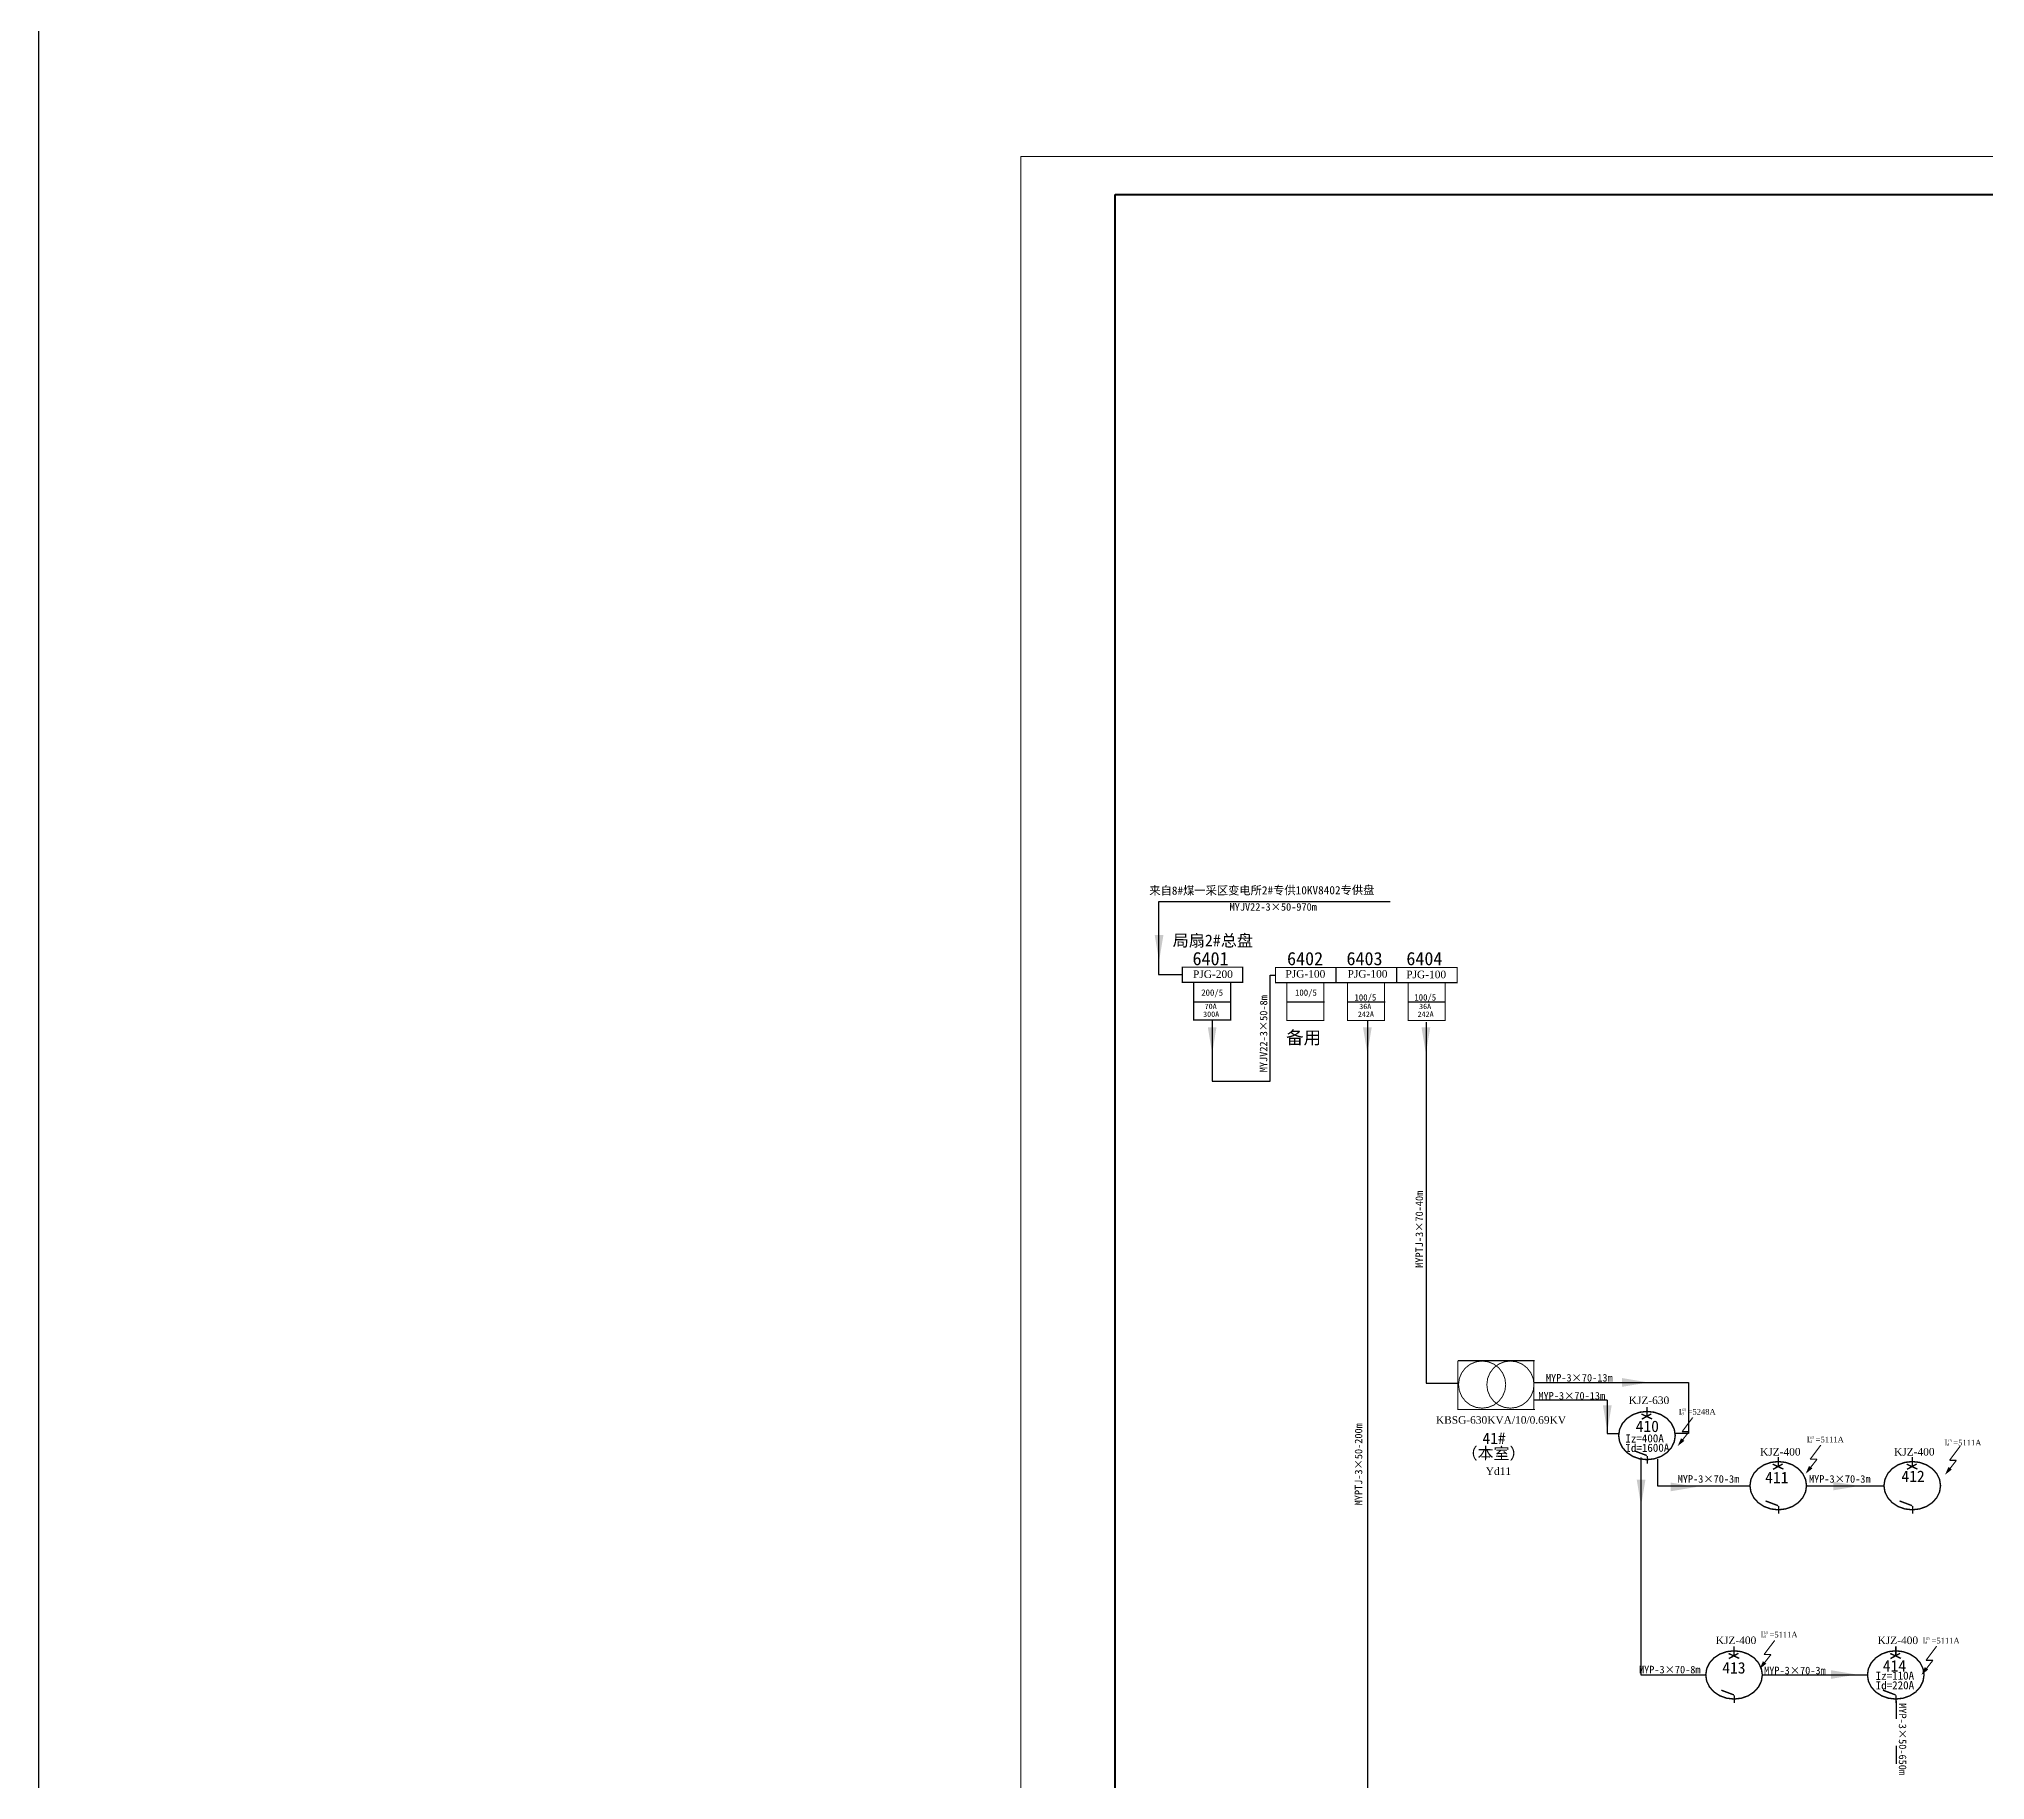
# Model space of a CAD drawing. Header units: millimetres. Extents: x 7398 to 12295, y -1725 to 5722.
# Drawn here: x 8526 to 9822, y -771 to 389 of the extents above; entities that cross this region are included whole.
import ezdxf

# ---------------------------------------------------------------- set-up
doc = ezdxf.new("R2010")
doc.units = ezdxf.units.MM
doc.linetypes.add('ACAD_ISO03W100', pattern=[30, 12, -18])
doc.layers.add('机电设备', color=7, linetype='Continuous', lineweight=0)
doc.styles.add('Times New Roman', font='times.ttf')
doc.styles.add('宋体', font='')
doc.styles.get('宋体').set_extended_font_data('宋体')

# ---------------------------------------------------------------- blocks, each defined once
blk = doc.blocks.new('lr_block_307')
at = {"layer": '机电设备', "color": 7, "const_width": 0.0003}
for points in [[(0.60771, 0.11181), (0.62371, 0.11181), (0.62371, 0.10781), (0.60771, 0.10781), (0.60771, 0.11181)], [(0.61071, 0.10781), (0.61071, 0.09781), (0.62054, 0.09781), (0.62054, 0.10781)]]:
    blk.add_lwpolyline(points, dxfattribs=at)
blk = doc.blocks.new('lr_block_305')
at = {"layer": '机电设备', "color": 7, "const_width": 0.0003}
for points in [[(0.59163, 0.11181), (0.60763, 0.11181), (0.60763, 0.10781), (0.59163, 0.10781), (0.59163, 0.11181)], [(0.59464, 0.10781), (0.59464, 0.09781), (0.60446, 0.09781), (0.60446, 0.10781)]]:
    blk.add_lwpolyline(points, dxfattribs=at)
blk = doc.blocks.new('lr_block_303')
at = {"layer": '机电设备', "color": 7, "const_width": 0.0003}
for points in [[(0.57556, 0.11181), (0.59156, 0.11181), (0.59156, 0.10781), (0.57556, 0.10781), (0.57556, 0.11181)], [(0.57856, 0.10781), (0.57856, 0.09781), (0.58839, 0.09781), (0.58839, 0.10781)]]:
    blk.add_lwpolyline(points, dxfattribs=at)
blk = doc.blocks.new('lr_block_301')
at = {"layer": '机电设备', "color": 7, "const_width": 0.0003}
for points in [[(0.55085, 0.11191), (0.56685, 0.11191), (0.56685, 0.10791), (0.55085, 0.10791), (0.55085, 0.11191)], [(0.55386, 0.10791), (0.55386, 0.09791), (0.56368, 0.09791), (0.56368, 0.10791)]]:
    blk.add_lwpolyline(points, dxfattribs=at)
blk = doc.blocks.new('lr_block_427')
at = {"layer": '机电设备', "color": 7, "const_width": 0.000375}
for points in [[(0.65518, 0.00948), (0.65492, 0.01113), (0.65417, 0.01267), (0.65298, 0.014), (0.65143, 0.01501), (0.64962, 0.01565), (0.64768, 0.01587), (0.64574, 0.01565), (0.64393, 0.01501), (0.64238, 0.014), (0.64118, 0.01267), (0.64043, 0.01113), (0.64018, 0.00948), (0.64043, 0.00783), (0.64118, 0.00628), (0.64238, 0.00496), (0.64393, 0.00395), (0.64574, 0.00331), (0.64768, 0.00309), (0.64962, 0.00331), (0.65143, 0.00395), (0.65298, 0.00496), (0.65417, 0.00628), (0.65492, 0.00783), (0.65518, 0.00948)], [(0.64771, 0.01705), (0.64771, 0.01478)], [(0.64623, 0.01516), (0.64907, 0.01386)], [(0.64884, 0.01521), (0.64629, 0.01381)], [(0.6443, 0.00544), (0.64765, 0.00418)], [(0.64776, 0.00408), (0.64776, 0.00205)]]:
    blk.add_lwpolyline(points, dxfattribs=at)
blk = doc.blocks.new('lr_block_425')
at = {"layer": '机电设备', "color": 7, "const_width": 0.000375}
for points in [[(0.61232, 0.00948), (0.61206, 0.01113), (0.61131, 0.01267), (0.61012, 0.014), (0.60857, 0.01501), (0.60676, 0.01565), (0.60482, 0.01587), (0.60288, 0.01565), (0.60107, 0.01501), (0.59951, 0.014), (0.59832, 0.01267), (0.59757, 0.01113), (0.59732, 0.00948), (0.59757, 0.00783), (0.59832, 0.00628), (0.59951, 0.00496), (0.60107, 0.00395), (0.60288, 0.00331), (0.60482, 0.00309), (0.60676, 0.00331), (0.60857, 0.00395), (0.61012, 0.00496), (0.61131, 0.00628), (0.61206, 0.00783), (0.61232, 0.00948)], [(0.60484, 0.01705), (0.60484, 0.01478)], [(0.60337, 0.01516), (0.60621, 0.01386)], [(0.60598, 0.01521), (0.60342, 0.01381)], [(0.60144, 0.00544), (0.60479, 0.00418)], [(0.6049, 0.00408), (0.6049, 0.00205)]]:
    blk.add_lwpolyline(points, dxfattribs=at)
blk = doc.blocks.new('lr_block_423')
at = {"layer": '机电设备', "color": 7, "const_width": 0.000375}
for points in [[(0.66517, 0.04668), (0.66517, 0.04441)], [(0.67264, 0.03911), (0.67239, 0.04076), (0.67164, 0.04231), (0.67044, 0.04363), (0.66889, 0.04464), (0.66708, 0.04528), (0.66514, 0.0455), (0.6632, 0.04528), (0.66139, 0.04464), (0.65984, 0.04363), (0.65865, 0.04231), (0.6579, 0.04076), (0.65764, 0.03911), (0.6579, 0.03746), (0.65865, 0.03592), (0.65984, 0.0346), (0.66139, 0.03358), (0.6632, 0.03294), (0.66514, 0.03272), (0.66708, 0.03294), (0.66889, 0.03358), (0.67044, 0.0346), (0.67164, 0.03592), (0.67239, 0.03746), (0.67264, 0.03911)], [(0.66369, 0.0448), (0.66653, 0.04349)], [(0.66631, 0.04485), (0.66375, 0.04344)], [(0.66176, 0.03507), (0.66511, 0.03381)], [(0.66523, 0.03372), (0.66523, 0.03168)]]:
    blk.add_lwpolyline(points, dxfattribs=at)
blk = doc.blocks.new('lr_block_421')
at = {"layer": '机电设备', "color": 7, "const_width": 0.000375}
for points in [[(0.62178, 0.04668), (0.62178, 0.04441)], [(0.62925, 0.03911), (0.62899, 0.04076), (0.62824, 0.04231), (0.62705, 0.04363), (0.6255, 0.04464), (0.62369, 0.04528), (0.62175, 0.0455), (0.61981, 0.04528), (0.618, 0.04464), (0.61645, 0.04363), (0.61525, 0.04231), (0.6145, 0.04076), (0.61425, 0.03911), (0.6145, 0.03746), (0.61525, 0.03592), (0.61645, 0.0346), (0.618, 0.03358), (0.61981, 0.03294), (0.62175, 0.03272), (0.62369, 0.03294), (0.6255, 0.03358), (0.62705, 0.0346), (0.62824, 0.03592), (0.62899, 0.03746), (0.62925, 0.03911)], [(0.6203, 0.0448), (0.62314, 0.04349)], [(0.62291, 0.04485), (0.62036, 0.04344)], [(0.61837, 0.03507), (0.62172, 0.03381)], [(0.62183, 0.03372), (0.62183, 0.03168)]]:
    blk.add_lwpolyline(points, dxfattribs=at)
blk = doc.blocks.new('lr_block_405')
at = {"layer": '机电设备', "color": 7, "const_width": 0.00025}
for points in [[(0.59083, 0.05987), (0.59061, 0.06149), (0.58999, 0.06299), (0.589, 0.06429), (0.5877, 0.06528), (0.58619, 0.06591), (0.58458, 0.06612), (0.58296, 0.06591), (0.58145, 0.06528), (0.58016, 0.06429), (0.57916, 0.06299), (0.57854, 0.06149), (0.57833, 0.05987), (0.57854, 0.05825), (0.57916, 0.05674), (0.58016, 0.05545), (0.58145, 0.05446), (0.58296, 0.05383), (0.58458, 0.05362), (0.58619, 0.05383), (0.5877, 0.05446), (0.589, 0.05545), (0.58999, 0.05674), (0.59061, 0.05825), (0.59083, 0.05987)], [(0.59083, 0.05237), (0.59061, 0.05399), (0.58999, 0.05549), (0.589, 0.05679), (0.5877, 0.05778), (0.58619, 0.05841), (0.58458, 0.05862), (0.58296, 0.05841), (0.58145, 0.05778), (0.58016, 0.05679), (0.57916, 0.05549), (0.57854, 0.05399), (0.57833, 0.05237), (0.57854, 0.05075), (0.57916, 0.04924), (0.58016, 0.04795), (0.58145, 0.04696), (0.58296, 0.04633), (0.58458, 0.04612), (0.58619, 0.04633), (0.5877, 0.04696), (0.589, 0.04795), (0.58999, 0.04924), (0.59061, 0.05075), (0.59083, 0.05237)]]:
    blk.add_lwpolyline(points, dxfattribs=at)
blk = doc.blocks.new('lr_block_633')
at = {"layer": '机电设备', "true_color": 0xff0000}
blk.add_hatch(color=1, dxfattribs=at).paths.add_polyline_path([(0.74068, 0.04769), (0.74157, 0.04701), (0.7398, 0.04562)], flags=17)
at = {"layer": '机电设备', "color": 1, "true_color": 0xff0000, "const_width": 0.0003}
for points in [[(0.7438, 0.0532), (0.74098, 0.04945)], [(0.7428, 0.04945), (0.74008, 0.04597)], [(0.74098, 0.04945), (0.7428, 0.04945)]]:
    blk.add_lwpolyline(points, dxfattribs=at)

msp = doc.modelspace()

# ---------------------------------------------------------------- hatches: boundary and pattern name
for points in [[(9272, -225.1), (9269.1, -207.8), (9274.9, -207.8)], [(9307.4, -286.7), (9304.5, -269.3), (9310.2, -269.3)], [(9410.8, -286.7), (9407.9, -269.3), (9413.7, -269.3)], [(9449.8, -286.7), (9446.9, -269.3), (9452.7, -269.3)], [(9598, -505.8), (9580.6, -508.7), (9580.6, -502.9)], [(9570.7, -538.4), (9567.8, -521.1), (9573.6, -521.1)], [(9593.2, -588), (9590.3, -570.6), (9596.1, -570.6)], [(9630.3, -575.4), (9612.9, -578.3), (9612.9, -572.5)], [(9738.6, -574.8), (9721.3, -577.7), (9721.3, -571.9)], [(9737, -700.4), (9719.7, -703.3), (9719.7, -697.5)]]:
    msp.add_hatch(color=256).paths.add_polyline_path(points, flags=17)

# ---------------------------------------------------------------- linework, layer by layer
at = {"linetype": 'Continuous', "lineweight": 20}
for p, q in [((9179.9, 310.9), (11594.1, 310.9)), ((9179.9, -1507.2), (9179.9, 310.9))]:
    msp.add_line(p, q, dxfattribs=at)
at = {"linetype": 'Continuous', "lineweight": 70}
for p, q in [((9242.8, 285.7), (11569, 285.7)), ((9242.8, -1482), (9242.8, 285.7))]:
    msp.add_line(p, q, dxfattribs=at)
at = {"linetype": 'Continuous'}
for p, q in [((9426.1, -185.5), (9271.6, -185.5)), ((9271.6, -185.5), (9271.6, -234.1)), ((9271.6, -234.1), (9287.4, -234.1)), ((9410.8, -265), (9410.8, -839.2)), ((9450, -265.8), (9450, -506.3))]:
    msp.add_line(p, q, dxfattribs=at)
for p, q in [((9294.9, -252.2), (9319.7, -252.2)), ((9357.4, -252.2), (9382.2, -252.2)), ((9397.9, -252.2), (9422.7, -252.2)), ((9437.8, -252.2), (9462.6, -252.2)), ((9450, -506.3), (9470.7, -506.3)), ((9521.5, -505.8), (9624.9, -505.8)), ((9521.5, -517.4), (9570.7, -517.4)), ((9570.7, -517.5), (9570.7, -539.8)), ((9624.9, -505.8), (9624.9, -539.8)), ((9570.7, -539.8), (9578.8, -539.8)), ((9624.9, -539.8), (9615.8, -539.8))]:
    msp.add_line(p, q)
at = {"color": 7, "linetype": 'ACAD_ISO03W100'}
msp.add_line((9763.1, -718), (9763.1, -770.4), dxfattribs=at)
at = {"color": 1, "lineweight": -3}
msp.add_lwpolyline([(8525.5, 5050.8), (12295.1, 5050.8), (12295.1, -1724.5), (8525.5, -1724.5)], close=True, dxfattribs=at)
at = {"linetype": 'Continuous', "flags": 128}
for points in [[(9307.4, -264.4), (9307.4, -267.9), (9307.4, -305), (9346.1, -305), (9346.1, -234.5), (9349.6, -234.5)], [(9593.1, -555.8), (9593.1, -611.7), (9593.1, -700.7), (9632.5, -700.7), (9636.3, -700.7)], [(9604.2, -557), (9604.2, -560.1), (9604.2, -574.6), (9666.1, -574.6), (9666.1, -574.6)], [(9703.5, -574.6), (9707.3, -574.6), (9755.1, -574.6), (9755.5, -574.6)], [(9674, -700.7), (9677.7, -700.7), (9740.2, -700.7), (9744, -700.7)]]:
    msp.add_lwpolyline(points, dxfattribs=at)
at = {"layer": '机电设备', "color": 7, "const_width": 0.754}
for points in [[(9471.1, -524.2), (9471.1, -491.3)], [(9471.1, -491.3), (9522.2, -491.3)], [(9521.8, -523.9), (9521.8, -491.3)], [(9471.1, -523.8), (9522.5, -523.8)]]:
    msp.add_lwpolyline(points, dxfattribs=at)

# ---------------------------------------------------------------- block references
at = {"layer": '机电设备', "color": 7, "xscale": 2514.077429430967, "yscale": 2514.077429430414, "zscale": 2514.077429430664}
for name, p in [('lr_block_301', (7902.6, -510.5)), ('lr_block_303', (7902.6, -510.5)), ('lr_block_305', (7902.6, -510.5)), ('lr_block_307', (7902.6, -510.5)), ('lr_block_421', (8034, -639.5)), ('lr_block_421', (8121.5, -672.9)), ('lr_block_423', (8101.7, -672.9)), ('lr_block_425', (8134.6, -724.5)), ('lr_block_427', (8134.6, -724.5))]:
    msp.add_blockref(name, p, dxfattribs=at)
at = {"layer": '机电设备', "color": 7, "xscale": 2514.077429430414, "yscale": 2514.077429430414, "zscale": 2514.077429430664, "rotation": 90}
msp.add_blockref('lr_block_405', (9637.8, -1976.9), dxfattribs=at)
at = {"layer": '机电设备', "color": 1, "true_color": 0xff0000, "xscale": 2514.077429430967, "yscale": 2514.077429430414, "zscale": 2514.077429430664}
for p in [(7757.7, -662.9), (7843, -681.3), (7935.9, -682), (7812.3, -811.4), (7920.2, -815.3)]:
    msp.add_blockref('lr_block_633', p, dxfattribs=at)

# ---------------------------------------------------------------- texts
at = {"style": '宋体'}
for s, height, rotation, p in [('来自8#煤一采区变电所2#专供10KV8402专供盘', 5.502, 0.1508, (9265.5, -180.9)), ('局扇2#总盘', 7.84, 359.8672, (9281.1, -215.2)), ('200/5', 4.28, 0.0648, (9300.1, -248.2)), ('100/5', 4.28, 0.0648, (9362.6, -248.2)), (' 300A', 3.58, 0.4893, (9298.7, -262.3)), (' 70A', 3.58, 0.4893, (9299.7, -257.1)), ('100/5', 4.28, 0.0648, (9402.2, -251.4)), (' 242A', 3.58, 0.4893, (9401.8, -262.3)), (' 36A', 3.58, 0.4893, (9402.7, -257.1)), ('100/5', 4.28, 0.0648, (9442.1, -251.4)), (' 242A', 3.58, 0.4893, (9441.6, -262.3)), (' 36A', 3.58, 0.4893, (9442.6, -257.1)), ('备用', 8.57, 359.8672, (9356.6, -280.3)), ('410', 7.6, 359.8672, (9589.6, -538.8)), ('41# ', 7.6, 359.8672, (9487.5, -546.8)), (' Iz=400A', 5.38, 0.4893, (9579.1, -545.9)), ('（本室）', 7.8, 359.8672, (9473.6, -556.9)), (' Id=1600A', 5.38, 0.4893, (9579.1, -552.2)), ('411', 7.6, 359.8672, (9675.9, -572.9)), ('412', 7.6, 359.8672, (9766.7, -572.1)), ('413', 7.6, 359.8672, (9647.3, -699.7)), (' Iz=110A', 5.38, 0.4893, (9745.9, -704)), ('414', 7.6, 359.8672, (9754.3, -698.4)), (' Id=220A', 5.38, 0.4893, (9745.9, -710.4))]:
    msp.add_text(s, height=height, rotation=rotation, dxfattribs=at).set_placement(p)
at = {"color": 7}
for s, height, style, p in [('MYJV22-3×50-970m', 5.028, '宋体', (9319, -191.5)), ('PJG-200', 5.03, 'Times New Roman', (9294.6, -236.3)), ('PJG-100', 5.03, 'Times New Roman', (9356.2, -236.1)), ('PJG-100', 5.03, 'Times New Roman', (9397.6, -236.1)), ('PJG-100', 5.03, 'Times New Roman', (9436.7, -236.5)), ('MYP-3×70-13m', 5.028, '宋体', (9529.8, -505.2)), ('MYP-3×70-13m', 5.028, '宋体', (9524.8, -517.2)), ('KJZ-630', 5.03, 'Times New Roman', (9585, -520.2)), ('KBSG-630KVA/10/0.69KV', 5.028, 'Times New Roman', (9456.5, -533.3)), ('(2)', 1.51, 'Times New Roman', (9620.4, -524.6)), ('(2)', 1.51, 'Times New Roman', (9705.7, -543)), ('(2)', 1.51, 'Times New Roman', (9797.9, -545.1)), ('KJZ-400', 5.03, 'Times New Roman', (9672.5, -554.5)), ('KJZ-400', 5.03, 'Times New Roman', (9761.8, -554.5)), ('Yd11', 5.03, 'Times New Roman', (9489.7, -567.4)), ('MYP-3×70-3m', 5.028, '宋体', (9617.6, -572.6)), ('MYP-3×70-3m', 5.028, '宋体', (9705.1, -572.6)), ('(2)', 1.51, 'Times New Roman', (9675, -673.1)), ('KJZ-400', 5.03, 'Times New Roman', (9643, -680.1)), ('KJZ-400', 5.03, 'Times New Roman', (9750.8, -680.1)), ('(2)', 1.51, 'Times New Roman', (9782.9, -677)), ('MYP-3×70-8m', 5.028, '宋体', (9591.8, -699.6)), ('MYP-3×70-3m', 5.028, '宋体', (9675.2, -700.2))]:
    msp.add_text(s, height=height, dxfattribs=dict(at, style=style)).set_placement(p)
at = {"color": 7, "style": '宋体'}
for s, height, rotation, p in [('6401', 8.82, 359.8672, (9294.3, -227.8)), ('6402', 8.82, 359.8672, (9357.3, -227.8)), ('6403', 8.82, 359.8672, (9396.9, -227.8)), ('6404', 8.82, 359.8672, (9436.8, -227.8)), ('MYJV22-3×50-8m', 5.028, 90, (9344.1, -299.1)), ('MYPTJ-3×70-40m', 5.028, 90, (9447.9, -429.4)), ('MYPTJ-3×50-200m', 5.028, 90, (9407.4, -587.7)), ('MYP-3×50-650m', 5.028, 270, (9765, -719.5))]:
    msp.add_text(s, height=height, rotation=rotation, dxfattribs=at).set_placement(p)
at = {"color": 7, "linetype": 'ACAD_ISO03W100', "style": 'Times New Roman'}
for s, height, p in [('I', 3.77, (9618.3, -527.2)), ('d', 1.89, (9620.1, -527.6)), ('=5248A', 3.77, (9624.2, -527.2)), ('I', 3.77, (9703.6, -545.7)), ('d', 1.89, (9705.4, -546.1)), ('=5111A', 3.77, (9709.6, -545.7)), ('I', 3.77, (9795.4, -547.8)), ('=5111A', 3.77, (9801.3, -547.8)), ('d', 1.89, (9797.1, -548.2)), ('I', 3.77, (9672.9, -675.7)), ('d', 1.89, (9674.7, -676.1)), ('=5111A', 3.77, (9678.8, -675.7)), ('I', 3.77, (9780.8, -679.7)), ('d', 1.89, (9782.6, -680.1)), ('=5111A', 3.77, (9786.8, -679.7))]:
    msp.add_text(s, height=height, dxfattribs=at).set_placement(p)

doc.saveas('drawing.dxf')
